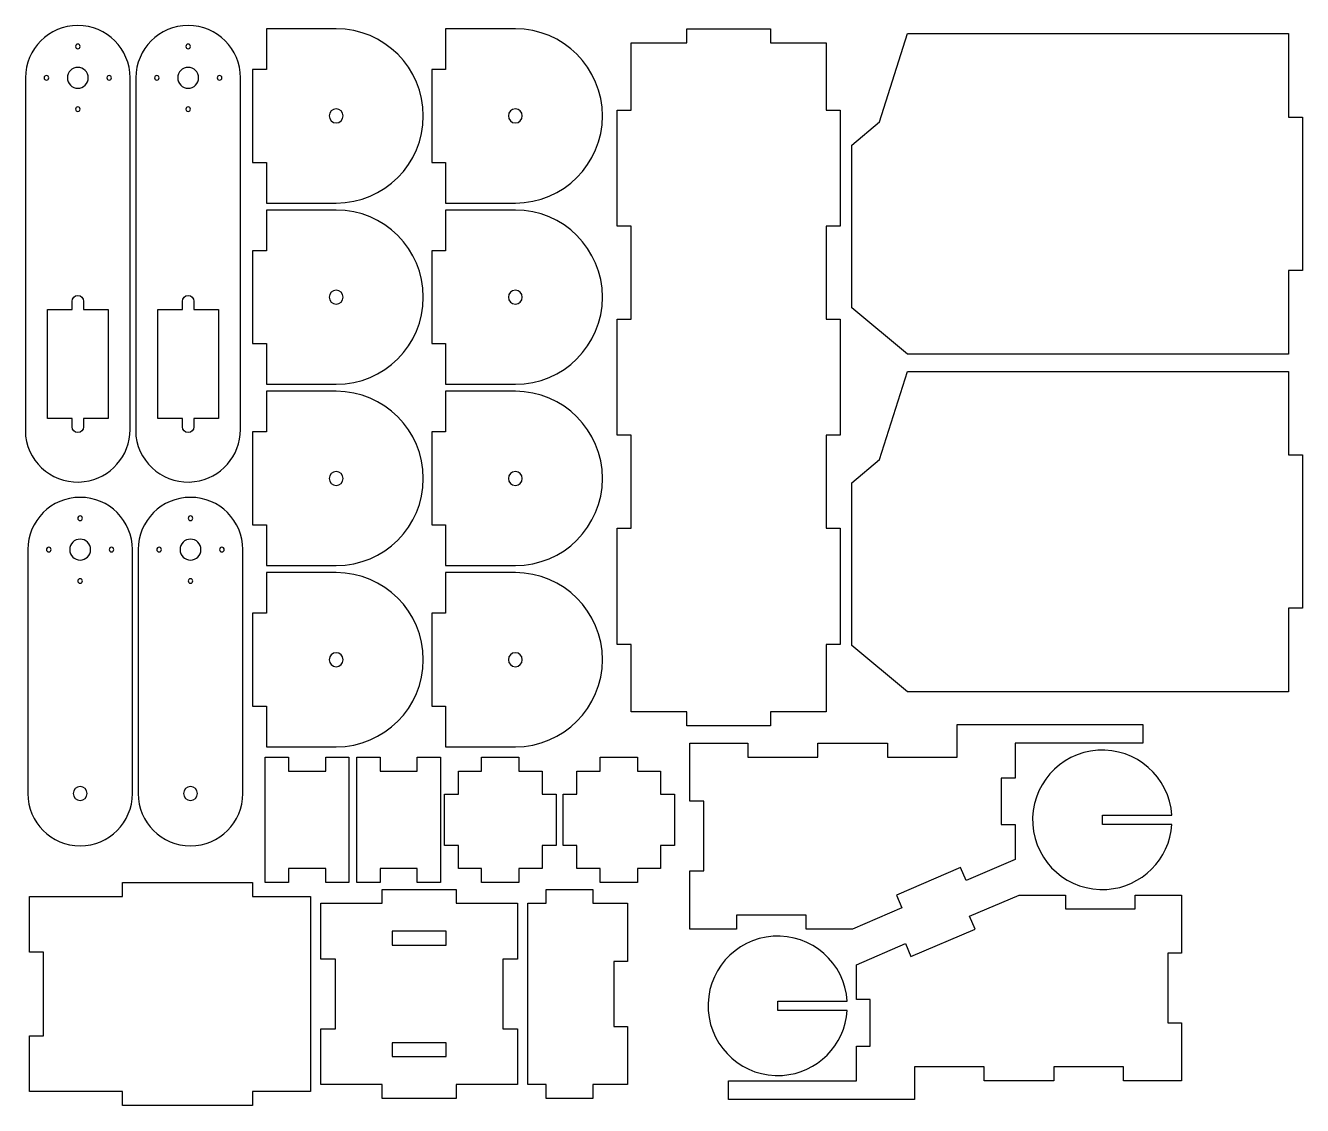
# Model space of a CAD drawing. Header units: inches. Extents: x 4 to 421, y -395 to -3.
# Drawn here: x 146 to 420.8, y -394.7 to -162.3 of the extents above; entities that cross this region are included whole.
import ezdxf

# ---------------------------------------------------------------- set-up
doc = ezdxf.new("R2010")
doc.units = ezdxf.units.IN
doc.header["$MEASUREMENT"] = 0
doc.layers.add('Layer 1', color=7, linetype='Continuous')

# ---------------------------------------------------------------- blocks, each defined once
blk = doc.blocks.new('block 59')
at = {"layer": 'Layer 1', "color": 7, "lineweight": 25, "true_color": 0xffffff}
blk.add_open_spline([(163.53, -173.54), (163.53, -173.26), (163.75, -173.04), (164.03, -173.04), (164.31, -173.04), (164.53, -173.26), (164.53, -173.54), (164.53, -173.81), (164.31, -174.04), (164.03, -174.04), (163.75, -174.04), (163.53, -173.81), (163.53, -173.54), (163.53, -173.54), (163.53, -173.54), (163.53, -173.54)], degree=3, knots=[0, 0, 0, 0, 1, 1, 1, 2, 2, 2, 3, 3, 3, 4, 4, 4, 5, 5, 5, 5], dxfattribs=at)
blk = doc.blocks.new('block 60')
at = {"layer": 'Layer 1', "color": 7, "lineweight": 25, "true_color": 0xffffff}
blk.add_open_spline([(156.78, -166.79), (156.78, -166.51), (157, -166.29), (157.28, -166.29), (157.56, -166.29), (157.78, -166.51), (157.78, -166.79), (157.78, -167.06), (157.56, -167.29), (157.28, -167.29), (157, -167.29), (156.78, -167.06), (156.78, -166.79), (156.78, -166.79), (156.78, -166.79), (156.78, -166.79)], degree=3, knots=[0, 0, 0, 0, 1, 1, 1, 2, 2, 2, 3, 3, 3, 4, 4, 4, 5, 5, 5, 5], dxfattribs=at)
blk = doc.blocks.new('block 61')
at = {"layer": 'Layer 1', "color": 7, "lineweight": 25, "true_color": 0xffffff}
blk.add_open_spline([(156.78, -180.29), (156.78, -180.01), (157, -179.79), (157.28, -179.79), (157.56, -179.79), (157.78, -180.01), (157.78, -180.29), (157.78, -180.56), (157.56, -180.79), (157.28, -180.79), (157, -180.79), (156.78, -180.56), (156.78, -180.29), (156.78, -180.29), (156.78, -180.29), (156.78, -180.29)], degree=3, knots=[0, 0, 0, 0, 1, 1, 1, 2, 2, 2, 3, 3, 3, 4, 4, 4, 5, 5, 5, 5], dxfattribs=at)
blk = doc.blocks.new('block 62')
at = {"layer": 'Layer 1', "color": 7, "lineweight": 25, "true_color": 0xffffff}
blk.add_open_spline([(150.03, -173.54), (150.03, -173.26), (150.25, -173.04), (150.53, -173.04), (150.81, -173.04), (151.03, -173.26), (151.03, -173.54), (151.03, -173.81), (150.81, -174.04), (150.53, -174.04), (150.25, -174.04), (150.03, -173.81), (150.03, -173.54), (150.03, -173.54), (150.03, -173.54), (150.03, -173.54)], degree=3, knots=[0, 0, 0, 0, 1, 1, 1, 2, 2, 2, 3, 3, 3, 4, 4, 4, 5, 5, 5, 5], dxfattribs=at)
blk = doc.blocks.new('block 63')
at = {"layer": 'Layer 1', "color": 7, "lineweight": 25, "true_color": 0xffffff}
blk.add_open_spline([(168.53, -173.54), (168.53, -173.54), (168.53, -249.24), (168.53, -249.24), (168.53, -254.93), (164.3, -259.74), (158.65, -260.45), (152.46, -261.23), (146.81, -256.85), (146.03, -250.66), (146.03, -250.66), (146.03, -173.54), (146.03, -173.54), (146.03, -167.32), (151.07, -162.29), (157.28, -162.29), (163.49, -162.29), (168.53, -167.32), (168.53, -173.54)], degree=3, knots=[0, 0, 0, 0, 1, 1, 1, 2, 2, 2, 3, 3, 3, 4, 4, 4, 5, 5, 5, 6, 6, 6, 6], dxfattribs=at)
blk = doc.blocks.new('block 64')
at = {"layer": 'Layer 1', "color": 7, "lineweight": 25, "true_color": 0xffffff}
blk.add_open_spline([(155.03, -173.54), (155.03, -172.29), (156.04, -171.29), (157.28, -171.29), (158.52, -171.29), (159.53, -172.29), (159.53, -173.54), (159.53, -174.78), (158.52, -175.79), (157.28, -175.79), (156.04, -175.79), (155.03, -174.78), (155.03, -173.54), (155.03, -173.54), (155.03, -173.54), (155.03, -173.54)], degree=3, knots=[0, 0, 0, 0, 1, 1, 1, 2, 2, 2, 3, 3, 3, 4, 4, 4, 5, 5, 5, 5], dxfattribs=at)
blk = doc.blocks.new('block 65')
at = {"layer": 'Layer 1', "color": 7, "lineweight": 25, "true_color": 0xffffff}
blk.add_open_spline([(156.03, -248.64), (156.03, -249.33), (156.59, -249.89), (157.28, -249.89), (157.97, -249.89), (158.53, -249.33), (158.53, -248.64), (158.53, -248.64), (158.53, -246.89), (158.53, -246.89), (158.53, -246.89), (163.78, -246.89), (163.78, -246.89), (163.78, -246.89), (163.78, -223.39), (163.78, -223.39), (163.78, -223.39), (158.53, -223.39), (158.53, -223.39), (158.53, -223.39), (158.53, -221.64), (158.53, -221.64), (158.53, -220.95), (157.97, -220.39), (157.28, -220.39), (156.59, -220.39), (156.03, -220.95), (156.03, -221.64), (156.03, -221.64), (156.03, -223.39), (156.03, -223.39), (156.03, -223.39), (150.78, -223.39), (150.78, -223.39), (150.78, -223.39), (150.78, -246.89), (150.78, -246.89), (150.78, -246.89), (156.03, -246.89), (156.03, -246.89), (156.03, -246.89), (156.03, -248.64), (156.03, -248.64)], degree=3, knots=[0, 0, 0, 0, 1, 1, 1, 2, 2, 2, 3, 3, 3, 4, 4, 4, 5, 5, 5, 6, 6, 6, 7, 7, 7, 8, 8, 8, 9, 9, 9, 10, 10, 10, 11, 11, 11, 12, 12, 12, 13, 13, 13, 14, 14, 14, 14], dxfattribs=at)
blk = doc.blocks.new('block 58')
at = {"layer": 'Layer 1'}
for name in ['block 63', 'block 60', 'block 62', 'block 64', 'block 59', 'block 61', 'block 65']:
    blk.add_blockref(name, (0, 0), dxfattribs=at)
blk = doc.blocks.new('block 67')
at = {"layer": 'Layer 1', "color": 7, "lineweight": 25, "true_color": 0xffffff}
blk.add_open_spline([(187.28, -173.54), (187.28, -173.26), (187.51, -173.04), (187.78, -173.04), (188.06, -173.04), (188.28, -173.26), (188.28, -173.54), (188.28, -173.81), (188.06, -174.04), (187.78, -174.04), (187.51, -174.04), (187.28, -173.81), (187.28, -173.54), (187.28, -173.54), (187.28, -173.54), (187.28, -173.54)], degree=3, knots=[0, 0, 0, 0, 1, 1, 1, 2, 2, 2, 3, 3, 3, 4, 4, 4, 5, 5, 5, 5], dxfattribs=at)
blk = doc.blocks.new('block 68')
at = {"layer": 'Layer 1', "color": 7, "lineweight": 25, "true_color": 0xffffff}
blk.add_open_spline([(180.53, -166.79), (180.53, -166.51), (180.76, -166.29), (181.03, -166.29), (181.31, -166.29), (181.53, -166.51), (181.53, -166.79), (181.53, -167.06), (181.31, -167.29), (181.03, -167.29), (180.76, -167.29), (180.53, -167.06), (180.53, -166.79), (180.53, -166.79), (180.53, -166.79), (180.53, -166.79)], degree=3, knots=[0, 0, 0, 0, 1, 1, 1, 2, 2, 2, 3, 3, 3, 4, 4, 4, 5, 5, 5, 5], dxfattribs=at)
blk = doc.blocks.new('block 69')
at = {"layer": 'Layer 1', "color": 7, "lineweight": 25, "true_color": 0xffffff}
blk.add_open_spline([(180.53, -180.29), (180.53, -180.01), (180.76, -179.79), (181.03, -179.79), (181.31, -179.79), (181.53, -180.01), (181.53, -180.29), (181.53, -180.56), (181.31, -180.79), (181.03, -180.79), (180.76, -180.79), (180.53, -180.56), (180.53, -180.29), (180.53, -180.29), (180.53, -180.29), (180.53, -180.29)], degree=3, knots=[0, 0, 0, 0, 1, 1, 1, 2, 2, 2, 3, 3, 3, 4, 4, 4, 5, 5, 5, 5], dxfattribs=at)
blk = doc.blocks.new('block 70')
at = {"layer": 'Layer 1', "color": 7, "lineweight": 25, "true_color": 0xffffff}
blk.add_open_spline([(173.78, -173.54), (173.78, -173.26), (174.01, -173.04), (174.28, -173.04), (174.56, -173.04), (174.78, -173.26), (174.78, -173.54), (174.78, -173.81), (174.56, -174.04), (174.28, -174.04), (174.01, -174.04), (173.78, -173.81), (173.78, -173.54), (173.78, -173.54), (173.78, -173.54), (173.78, -173.54)], degree=3, knots=[0, 0, 0, 0, 1, 1, 1, 2, 2, 2, 3, 3, 3, 4, 4, 4, 5, 5, 5, 5], dxfattribs=at)
blk = doc.blocks.new('block 71')
at = {"layer": 'Layer 1', "color": 7, "lineweight": 25, "true_color": 0xffffff}
blk.add_open_spline([(192.28, -173.54), (192.28, -173.54), (192.28, -249.24), (192.28, -249.24), (192.28, -254.93), (188.05, -259.74), (182.41, -260.45), (176.22, -261.23), (170.57, -256.85), (169.78, -250.66), (169.78, -250.66), (169.78, -173.54), (169.78, -173.54), (169.78, -167.32), (174.82, -162.29), (181.03, -162.29), (187.25, -162.29), (192.28, -167.32), (192.28, -173.54)], degree=3, knots=[0, 0, 0, 0, 1, 1, 1, 2, 2, 2, 3, 3, 3, 4, 4, 4, 5, 5, 5, 6, 6, 6, 6], dxfattribs=at)
blk = doc.blocks.new('block 72')
at = {"layer": 'Layer 1', "color": 7, "lineweight": 25, "true_color": 0xffffff}
blk.add_open_spline([(178.78, -173.54), (178.78, -172.29), (179.79, -171.29), (181.03, -171.29), (182.28, -171.29), (183.28, -172.29), (183.28, -173.54), (183.28, -174.78), (182.28, -175.79), (181.03, -175.79), (179.79, -175.79), (178.78, -174.78), (178.78, -173.54), (178.78, -173.54), (178.78, -173.54), (178.78, -173.54)], degree=3, knots=[0, 0, 0, 0, 1, 1, 1, 2, 2, 2, 3, 3, 3, 4, 4, 4, 5, 5, 5, 5], dxfattribs=at)
blk = doc.blocks.new('block 73')
at = {"layer": 'Layer 1', "color": 7, "lineweight": 25, "true_color": 0xffffff}
blk.add_open_spline([(179.78, -248.64), (179.78, -249.33), (180.34, -249.89), (181.03, -249.89), (181.72, -249.89), (182.28, -249.33), (182.28, -248.64), (182.28, -248.64), (182.28, -246.89), (182.28, -246.89), (182.28, -246.89), (187.53, -246.89), (187.53, -246.89), (187.53, -246.89), (187.53, -223.39), (187.53, -223.39), (187.53, -223.39), (182.28, -223.39), (182.28, -223.39), (182.28, -223.39), (182.28, -221.64), (182.28, -221.64), (182.28, -220.95), (181.72, -220.39), (181.03, -220.39), (180.34, -220.39), (179.78, -220.95), (179.78, -221.64), (179.78, -221.64), (179.78, -223.39), (179.78, -223.39), (179.78, -223.39), (174.53, -223.39), (174.53, -223.39), (174.53, -223.39), (174.53, -246.89), (174.53, -246.89), (174.53, -246.89), (179.78, -246.89), (179.78, -246.89), (179.78, -246.89), (179.78, -248.64), (179.78, -248.64)], degree=3, knots=[0, 0, 0, 0, 1, 1, 1, 2, 2, 2, 3, 3, 3, 4, 4, 4, 5, 5, 5, 6, 6, 6, 7, 7, 7, 8, 8, 8, 9, 9, 9, 10, 10, 10, 11, 11, 11, 12, 12, 12, 13, 13, 13, 14, 14, 14, 14], dxfattribs=at)
blk = doc.blocks.new('block 66')
at = {"layer": 'Layer 1'}
for name in ['block 71', 'block 68', 'block 70', 'block 72', 'block 67', 'block 69', 'block 73']:
    blk.add_blockref(name, (0, 0), dxfattribs=at)
blk = doc.blocks.new('block 123')
at = {"layer": 'Layer 1', "color": 7, "lineweight": 25, "true_color": 0xffffff}
blk.add_open_spline([(157.28, -268.33), (157.28, -268.05), (157.5, -267.83), (157.78, -267.83), (158.06, -267.83), (158.28, -268.05), (158.28, -268.33), (158.28, -268.6), (158.06, -268.83), (157.78, -268.83), (157.5, -268.83), (157.28, -268.6), (157.28, -268.33), (157.28, -268.33), (157.28, -268.33), (157.28, -268.33)], degree=3, knots=[0, 0, 0, 0, 1, 1, 1, 2, 2, 2, 3, 3, 3, 4, 4, 4, 5, 5, 5, 5], dxfattribs=at)
blk = doc.blocks.new('block 124')
at = {"layer": 'Layer 1', "color": 7, "lineweight": 25, "true_color": 0xffffff}
blk.add_open_spline([(164.03, -275.08), (164.03, -274.8), (164.25, -274.58), (164.53, -274.58), (164.81, -274.58), (165.03, -274.8), (165.03, -275.08), (165.03, -275.35), (164.81, -275.58), (164.53, -275.58), (164.25, -275.58), (164.03, -275.35), (164.03, -275.08), (164.03, -275.08), (164.03, -275.08), (164.03, -275.08)], degree=3, knots=[0, 0, 0, 0, 1, 1, 1, 2, 2, 2, 3, 3, 3, 4, 4, 4, 5, 5, 5, 5], dxfattribs=at)
blk = doc.blocks.new('block 125')
at = {"layer": 'Layer 1', "color": 7, "lineweight": 25, "true_color": 0xffffff}
blk.add_open_spline([(157.28, -281.83), (157.28, -281.55), (157.5, -281.33), (157.78, -281.33), (158.06, -281.33), (158.28, -281.55), (158.28, -281.83), (158.28, -282.1), (158.06, -282.33), (157.78, -282.33), (157.5, -282.33), (157.28, -282.1), (157.28, -281.83), (157.28, -281.83), (157.28, -281.83), (157.28, -281.83)], degree=3, knots=[0, 0, 0, 0, 1, 1, 1, 2, 2, 2, 3, 3, 3, 4, 4, 4, 5, 5, 5, 5], dxfattribs=at)
blk = doc.blocks.new('block 126')
at = {"layer": 'Layer 1', "color": 7, "lineweight": 25, "true_color": 0xffffff}
blk.add_open_spline([(150.53, -275.08), (150.53, -274.8), (150.75, -274.58), (151.03, -274.58), (151.31, -274.58), (151.53, -274.8), (151.53, -275.08), (151.53, -275.35), (151.31, -275.58), (151.03, -275.58), (150.75, -275.58), (150.53, -275.35), (150.53, -275.08), (150.53, -275.08), (150.53, -275.08), (150.53, -275.08)], degree=3, knots=[0, 0, 0, 0, 1, 1, 1, 2, 2, 2, 3, 3, 3, 4, 4, 4, 5, 5, 5, 5], dxfattribs=at)
blk = doc.blocks.new('block 127')
at = {"layer": 'Layer 1', "color": 7, "lineweight": 25, "true_color": 0xffffff}
blk.add_open_spline([(155.53, -275.08), (155.53, -273.83), (156.54, -272.83), (157.78, -272.83), (159.02, -272.83), (160.03, -273.83), (160.03, -275.08), (160.03, -276.32), (159.02, -277.33), (157.78, -277.33), (156.54, -277.33), (155.53, -276.32), (155.53, -275.08), (155.53, -275.08), (155.53, -275.08), (155.53, -275.08)], degree=3, knots=[0, 0, 0, 0, 1, 1, 1, 2, 2, 2, 3, 3, 3, 4, 4, 4, 5, 5, 5, 5], dxfattribs=at)
blk = doc.blocks.new('block 128')
at = {"layer": 'Layer 1', "color": 7, "lineweight": 25, "true_color": 0xffffff}
blk.add_open_spline([(156.28, -327.58), (156.28, -326.75), (156.95, -326.08), (157.78, -326.08), (158.61, -326.08), (159.28, -326.75), (159.28, -327.58), (159.28, -328.41), (158.61, -329.08), (157.78, -329.08), (156.95, -329.08), (156.28, -328.41), (156.28, -327.58), (156.28, -327.58), (156.28, -327.58), (156.28, -327.58)], degree=3, knots=[0, 0, 0, 0, 1, 1, 1, 2, 2, 2, 3, 3, 3, 4, 4, 4, 5, 5, 5, 5], dxfattribs=at)
blk = doc.blocks.new('block 129')
at = {"layer": 'Layer 1', "color": 7, "lineweight": 25, "true_color": 0xffffff}
blk.add_open_spline([(169.03, -275.08), (169.03, -275.08), (169.03, -327.58), (169.03, -327.58), (169.03, -333.79), (163.99, -338.83), (157.78, -338.83), (151.57, -338.83), (146.53, -333.79), (146.53, -327.58), (146.53, -327.58), (146.53, -275.08), (146.53, -275.08), (146.53, -268.86), (151.57, -263.83), (157.78, -263.83), (163.99, -263.83), (169.03, -268.86), (169.03, -275.08)], degree=3, knots=[0, 0, 0, 0, 1, 1, 1, 2, 2, 2, 3, 3, 3, 4, 4, 4, 5, 5, 5, 6, 6, 6, 6], dxfattribs=at)
blk = doc.blocks.new('block 122')
at = {"layer": 'Layer 1'}
for name in ['block 129', 'block 123', 'block 126', 'block 127', 'block 124', 'block 125', 'block 128']:
    blk.add_blockref(name, (0, 0), dxfattribs=at)
blk = doc.blocks.new('block 131')
at = {"layer": 'Layer 1', "color": 7, "lineweight": 25, "true_color": 0xffffff}
blk.add_open_spline([(181.03, -268.33), (181.03, -268.05), (181.26, -267.83), (181.53, -267.83), (181.81, -267.83), (182.03, -268.05), (182.03, -268.33), (182.03, -268.6), (181.81, -268.83), (181.53, -268.83), (181.26, -268.83), (181.03, -268.6), (181.03, -268.33), (181.03, -268.33), (181.03, -268.33), (181.03, -268.33)], degree=3, knots=[0, 0, 0, 0, 1, 1, 1, 2, 2, 2, 3, 3, 3, 4, 4, 4, 5, 5, 5, 5], dxfattribs=at)
blk = doc.blocks.new('block 132')
at = {"layer": 'Layer 1', "color": 7, "lineweight": 25, "true_color": 0xffffff}
blk.add_open_spline([(187.78, -275.08), (187.78, -274.8), (188.01, -274.58), (188.28, -274.58), (188.56, -274.58), (188.78, -274.8), (188.78, -275.08), (188.78, -275.35), (188.56, -275.58), (188.28, -275.58), (188.01, -275.58), (187.78, -275.35), (187.78, -275.08), (187.78, -275.08), (187.78, -275.08), (187.78, -275.08)], degree=3, knots=[0, 0, 0, 0, 1, 1, 1, 2, 2, 2, 3, 3, 3, 4, 4, 4, 5, 5, 5, 5], dxfattribs=at)
blk = doc.blocks.new('block 133')
at = {"layer": 'Layer 1', "color": 7, "lineweight": 25, "true_color": 0xffffff}
blk.add_open_spline([(181.03, -281.83), (181.03, -281.55), (181.26, -281.33), (181.53, -281.33), (181.81, -281.33), (182.03, -281.55), (182.03, -281.83), (182.03, -282.1), (181.81, -282.33), (181.53, -282.33), (181.26, -282.33), (181.03, -282.1), (181.03, -281.83), (181.03, -281.83), (181.03, -281.83), (181.03, -281.83)], degree=3, knots=[0, 0, 0, 0, 1, 1, 1, 2, 2, 2, 3, 3, 3, 4, 4, 4, 5, 5, 5, 5], dxfattribs=at)
blk = doc.blocks.new('block 134')
at = {"layer": 'Layer 1', "color": 7, "lineweight": 25, "true_color": 0xffffff}
blk.add_open_spline([(174.28, -275.08), (174.28, -274.8), (174.51, -274.58), (174.78, -274.58), (175.06, -274.58), (175.28, -274.8), (175.28, -275.08), (175.28, -275.35), (175.06, -275.58), (174.78, -275.58), (174.51, -275.58), (174.28, -275.35), (174.28, -275.08), (174.28, -275.08), (174.28, -275.08), (174.28, -275.08)], degree=3, knots=[0, 0, 0, 0, 1, 1, 1, 2, 2, 2, 3, 3, 3, 4, 4, 4, 5, 5, 5, 5], dxfattribs=at)
blk = doc.blocks.new('block 135')
at = {"layer": 'Layer 1', "color": 7, "lineweight": 25, "true_color": 0xffffff}
blk.add_open_spline([(179.28, -275.08), (179.28, -273.83), (180.29, -272.83), (181.53, -272.83), (182.78, -272.83), (183.78, -273.83), (183.78, -275.08), (183.78, -276.32), (182.78, -277.33), (181.53, -277.33), (180.29, -277.33), (179.28, -276.32), (179.28, -275.08), (179.28, -275.08), (179.28, -275.08), (179.28, -275.08)], degree=3, knots=[0, 0, 0, 0, 1, 1, 1, 2, 2, 2, 3, 3, 3, 4, 4, 4, 5, 5, 5, 5], dxfattribs=at)
blk = doc.blocks.new('block 136')
at = {"layer": 'Layer 1', "color": 7, "lineweight": 25, "true_color": 0xffffff}
blk.add_open_spline([(180.03, -327.58), (180.03, -326.75), (180.71, -326.08), (181.53, -326.08), (182.36, -326.08), (183.03, -326.75), (183.03, -327.58), (183.03, -328.41), (182.36, -329.08), (181.53, -329.08), (180.71, -329.08), (180.03, -328.41), (180.03, -327.58), (180.03, -327.58), (180.03, -327.58), (180.03, -327.58)], degree=3, knots=[0, 0, 0, 0, 1, 1, 1, 2, 2, 2, 3, 3, 3, 4, 4, 4, 5, 5, 5, 5], dxfattribs=at)
blk = doc.blocks.new('block 137')
at = {"layer": 'Layer 1', "color": 7, "lineweight": 25, "true_color": 0xffffff}
blk.add_open_spline([(192.78, -275.08), (192.78, -275.08), (192.78, -327.58), (192.78, -327.58), (192.78, -333.79), (187.75, -338.83), (181.53, -338.83), (175.32, -338.83), (170.28, -333.79), (170.28, -327.58), (170.28, -327.58), (170.28, -275.08), (170.28, -275.08), (170.28, -268.86), (175.32, -263.83), (181.53, -263.83), (187.75, -263.83), (192.78, -268.86), (192.78, -275.08)], degree=3, knots=[0, 0, 0, 0, 1, 1, 1, 2, 2, 2, 3, 3, 3, 4, 4, 4, 5, 5, 5, 6, 6, 6, 6], dxfattribs=at)
blk = doc.blocks.new('block 130')
at = {"layer": 'Layer 1'}
for name in ['block 137', 'block 131', 'block 134', 'block 135', 'block 132', 'block 133', 'block 136']:
    blk.add_blockref(name, (0, 0), dxfattribs=at)
blk = doc.blocks.new('block 143')
at = {"layer": 'Layer 1', "color": 7, "lineweight": 25, "true_color": 0xffffff}
blk.add_lwpolyline([(166.89, -346.7), (194.89, -346.7), (194.89, -349.7), (207.39, -349.7), (207.39, -391.7), (194.89, -391.7), (194.89, -394.7), (166.89, -394.7), (166.89, -391.7), (146.89, -391.7), (146.89, -379.7), (149.89, -379.7), (149.89, -361.7), (146.89, -361.7), (146.89, -349.7), (166.89, -349.7), (166.89, -346.7)], dxfattribs=at)
blk = doc.blocks.new('block 149')
at = {"layer": 'Layer 1', "color": 7, "lineweight": 25, "true_color": 0xffffff}
blk.add_open_spline([(251.44, -180.24), (252.26, -180.24), (252.94, -180.91), (252.94, -181.74), (252.94, -182.57), (252.26, -183.24), (251.44, -183.24), (250.61, -183.24), (249.94, -182.57), (249.94, -181.74), (249.94, -180.91), (250.61, -180.24), (251.44, -180.24), (251.44, -180.24), (251.44, -180.24), (251.44, -180.24)], degree=3, knots=[0, 0, 0, 0, 1, 1, 1, 2, 2, 2, 3, 3, 3, 4, 4, 4, 5, 5, 5, 5], dxfattribs=at)
blk = doc.blocks.new('block 150')
at = {"layer": 'Layer 1', "color": 7, "lineweight": 25, "true_color": 0xffffff}
blk.add_open_spline([(236.44, -191.74), (236.44, -191.74), (233.44, -191.74), (233.44, -191.74), (233.44, -191.74), (233.44, -171.74), (233.44, -171.74), (233.44, -171.74), (236.44, -171.74), (236.44, -171.74), (236.44, -171.74), (236.44, -162.99), (236.44, -162.99), (236.44, -162.99), (251.44, -162.99), (251.44, -162.99), (261.79, -162.99), (270.19, -171.39), (270.19, -181.74), (270.19, -192.1), (261.79, -200.49), (251.44, -200.49), (251.44, -200.49), (236.44, -200.49), (236.44, -200.49), (236.44, -200.49), (236.44, -191.74), (236.44, -191.74)], degree=3, knots=[0, 0, 0, 0, 1, 1, 1, 2, 2, 2, 3, 3, 3, 4, 4, 4, 5, 5, 5, 6, 6, 6, 7, 7, 7, 8, 8, 8, 9, 9, 9, 9], dxfattribs=at)
blk = doc.blocks.new('block 148')
at = {"layer": 'Layer 1'}
for name in ['block 150', 'block 149']:
    blk.add_blockref(name, (0, 0), dxfattribs=at)
blk = doc.blocks.new('block 152')
at = {"layer": 'Layer 1', "color": 7, "lineweight": 25, "true_color": 0xffffff}
blk.add_open_spline([(251.44, -219.25), (252.26, -219.25), (252.94, -219.92), (252.94, -220.75), (252.94, -221.58), (252.26, -222.25), (251.44, -222.25), (250.61, -222.25), (249.94, -221.58), (249.94, -220.75), (249.94, -219.92), (250.61, -219.25), (251.44, -219.25), (251.44, -219.25), (251.44, -219.25), (251.44, -219.25)], degree=3, knots=[0, 0, 0, 0, 1, 1, 1, 2, 2, 2, 3, 3, 3, 4, 4, 4, 5, 5, 5, 5], dxfattribs=at)
blk = doc.blocks.new('block 153')
at = {"layer": 'Layer 1', "color": 7, "lineweight": 25, "true_color": 0xffffff}
blk.add_open_spline([(236.44, -230.75), (236.44, -230.75), (233.44, -230.75), (233.44, -230.75), (233.44, -230.75), (233.44, -210.75), (233.44, -210.75), (233.44, -210.75), (236.44, -210.75), (236.44, -210.75), (236.44, -210.75), (236.44, -202), (236.44, -202), (236.44, -202), (251.44, -202), (251.44, -202), (261.79, -202), (270.19, -210.4), (270.19, -220.75), (270.19, -231.11), (261.79, -239.5), (251.44, -239.5), (251.44, -239.5), (236.44, -239.5), (236.44, -239.5), (236.44, -239.5), (236.44, -230.75), (236.44, -230.75)], degree=3, knots=[0, 0, 0, 0, 1, 1, 1, 2, 2, 2, 3, 3, 3, 4, 4, 4, 5, 5, 5, 6, 6, 6, 7, 7, 7, 8, 8, 8, 9, 9, 9, 9], dxfattribs=at)
blk = doc.blocks.new('block 151')
at = {"layer": 'Layer 1'}
for name in ['block 153', 'block 152']:
    blk.add_blockref(name, (0, 0), dxfattribs=at)
blk = doc.blocks.new('block 155')
at = {"layer": 'Layer 1', "color": 7, "lineweight": 25, "true_color": 0xffffff}
blk.add_open_spline([(251.44, -258.26), (252.26, -258.26), (252.94, -258.93), (252.94, -259.76), (252.94, -260.59), (252.26, -261.26), (251.44, -261.26), (250.61, -261.26), (249.94, -260.59), (249.94, -259.76), (249.94, -258.93), (250.61, -258.26), (251.44, -258.26), (251.44, -258.26), (251.44, -258.26), (251.44, -258.26)], degree=3, knots=[0, 0, 0, 0, 1, 1, 1, 2, 2, 2, 3, 3, 3, 4, 4, 4, 5, 5, 5, 5], dxfattribs=at)
blk = doc.blocks.new('block 156')
at = {"layer": 'Layer 1', "color": 7, "lineweight": 25, "true_color": 0xffffff}
blk.add_open_spline([(236.44, -269.76), (236.44, -269.76), (233.44, -269.76), (233.44, -269.76), (233.44, -269.76), (233.44, -249.76), (233.44, -249.76), (233.44, -249.76), (236.44, -249.76), (236.44, -249.76), (236.44, -249.76), (236.44, -241.01), (236.44, -241.01), (236.44, -241.01), (251.44, -241.01), (251.44, -241.01), (261.79, -241.01), (270.19, -249.41), (270.19, -259.76), (270.19, -270.12), (261.79, -278.51), (251.44, -278.51), (251.44, -278.51), (236.44, -278.51), (236.44, -278.51), (236.44, -278.51), (236.44, -269.76), (236.44, -269.76)], degree=3, knots=[0, 0, 0, 0, 1, 1, 1, 2, 2, 2, 3, 3, 3, 4, 4, 4, 5, 5, 5, 6, 6, 6, 7, 7, 7, 8, 8, 8, 9, 9, 9, 9], dxfattribs=at)
blk = doc.blocks.new('block 154')
at = {"layer": 'Layer 1'}
for name in ['block 156', 'block 155']:
    blk.add_blockref(name, (0, 0), dxfattribs=at)
blk = doc.blocks.new('block 158')
at = {"layer": 'Layer 1', "color": 7, "lineweight": 25, "true_color": 0xffffff}
blk.add_open_spline([(251.44, -297.27), (252.26, -297.27), (252.94, -297.94), (252.94, -298.77), (252.94, -299.6), (252.26, -300.27), (251.44, -300.27), (250.61, -300.27), (249.94, -299.6), (249.94, -298.77), (249.94, -297.94), (250.61, -297.27), (251.44, -297.27), (251.44, -297.27), (251.44, -297.27), (251.44, -297.27)], degree=3, knots=[0, 0, 0, 0, 1, 1, 1, 2, 2, 2, 3, 3, 3, 4, 4, 4, 5, 5, 5, 5], dxfattribs=at)
blk = doc.blocks.new('block 159')
at = {"layer": 'Layer 1', "color": 7, "lineweight": 25, "true_color": 0xffffff}
blk.add_open_spline([(236.44, -308.77), (236.44, -308.77), (233.44, -308.77), (233.44, -308.77), (233.44, -308.77), (233.44, -288.77), (233.44, -288.77), (233.44, -288.77), (236.44, -288.77), (236.44, -288.77), (236.44, -288.77), (236.44, -280.02), (236.44, -280.02), (236.44, -280.02), (251.44, -280.02), (251.44, -280.02), (261.79, -280.02), (270.19, -288.42), (270.19, -298.77), (270.19, -309.13), (261.79, -317.52), (251.44, -317.52), (251.44, -317.52), (236.44, -317.52), (236.44, -317.52), (236.44, -317.52), (236.44, -308.77), (236.44, -308.77)], degree=3, knots=[0, 0, 0, 0, 1, 1, 1, 2, 2, 2, 3, 3, 3, 4, 4, 4, 5, 5, 5, 6, 6, 6, 7, 7, 7, 8, 8, 8, 9, 9, 9, 9], dxfattribs=at)
blk = doc.blocks.new('block 157')
at = {"layer": 'Layer 1'}
for name in ['block 159', 'block 158']:
    blk.add_blockref(name, (0, 0), dxfattribs=at)
blk = doc.blocks.new('block 161')
at = {"layer": 'Layer 1', "color": 7, "lineweight": 25, "true_color": 0xffffff}
blk.add_open_spline([(212.87, -180.24), (213.69, -180.24), (214.37, -180.91), (214.37, -181.74), (214.37, -182.57), (213.69, -183.24), (212.87, -183.24), (212.04, -183.24), (211.37, -182.57), (211.37, -181.74), (211.37, -180.91), (212.04, -180.24), (212.87, -180.24), (212.87, -180.24), (212.87, -180.24), (212.87, -180.24)], degree=3, knots=[0, 0, 0, 0, 1, 1, 1, 2, 2, 2, 3, 3, 3, 4, 4, 4, 5, 5, 5, 5], dxfattribs=at)
blk = doc.blocks.new('block 162')
at = {"layer": 'Layer 1', "color": 7, "lineweight": 25, "true_color": 0xffffff}
blk.add_open_spline([(197.87, -191.74), (197.87, -191.74), (194.87, -191.74), (194.87, -191.74), (194.87, -191.74), (194.87, -171.74), (194.87, -171.74), (194.87, -171.74), (197.87, -171.74), (197.87, -171.74), (197.87, -171.74), (197.87, -162.99), (197.87, -162.99), (197.87, -162.99), (212.87, -162.99), (212.87, -162.99), (223.22, -162.99), (231.62, -171.39), (231.62, -181.74), (231.62, -192.1), (223.22, -200.49), (212.87, -200.49), (212.87, -200.49), (197.87, -200.49), (197.87, -200.49), (197.87, -200.49), (197.87, -191.74), (197.87, -191.74)], degree=3, knots=[0, 0, 0, 0, 1, 1, 1, 2, 2, 2, 3, 3, 3, 4, 4, 4, 5, 5, 5, 6, 6, 6, 7, 7, 7, 8, 8, 8, 9, 9, 9, 9], dxfattribs=at)
blk = doc.blocks.new('block 160')
at = {"layer": 'Layer 1'}
for name in ['block 162', 'block 161']:
    blk.add_blockref(name, (0, 0), dxfattribs=at)
blk = doc.blocks.new('block 164')
at = {"layer": 'Layer 1', "color": 7, "lineweight": 25, "true_color": 0xffffff}
blk.add_open_spline([(212.87, -219.25), (213.69, -219.25), (214.37, -219.92), (214.37, -220.75), (214.37, -221.58), (213.69, -222.25), (212.87, -222.25), (212.04, -222.25), (211.37, -221.58), (211.37, -220.75), (211.37, -219.92), (212.04, -219.25), (212.87, -219.25), (212.87, -219.25), (212.87, -219.25), (212.87, -219.25)], degree=3, knots=[0, 0, 0, 0, 1, 1, 1, 2, 2, 2, 3, 3, 3, 4, 4, 4, 5, 5, 5, 5], dxfattribs=at)
blk = doc.blocks.new('block 165')
at = {"layer": 'Layer 1', "color": 7, "lineweight": 25, "true_color": 0xffffff}
blk.add_open_spline([(197.87, -230.75), (197.87, -230.75), (194.87, -230.75), (194.87, -230.75), (194.87, -230.75), (194.87, -210.75), (194.87, -210.75), (194.87, -210.75), (197.87, -210.75), (197.87, -210.75), (197.87, -210.75), (197.87, -202), (197.87, -202), (197.87, -202), (212.87, -202), (212.87, -202), (223.22, -202), (231.62, -210.4), (231.62, -220.75), (231.62, -231.11), (223.22, -239.5), (212.87, -239.5), (212.87, -239.5), (197.87, -239.5), (197.87, -239.5), (197.87, -239.5), (197.87, -230.75), (197.87, -230.75)], degree=3, knots=[0, 0, 0, 0, 1, 1, 1, 2, 2, 2, 3, 3, 3, 4, 4, 4, 5, 5, 5, 6, 6, 6, 7, 7, 7, 8, 8, 8, 9, 9, 9, 9], dxfattribs=at)
blk = doc.blocks.new('block 163')
at = {"layer": 'Layer 1'}
for name in ['block 165', 'block 164']:
    blk.add_blockref(name, (0, 0), dxfattribs=at)
blk = doc.blocks.new('block 167')
at = {"layer": 'Layer 1', "color": 7, "lineweight": 25, "true_color": 0xffffff}
blk.add_open_spline([(212.87, -258.26), (213.69, -258.26), (214.37, -258.93), (214.37, -259.76), (214.37, -260.59), (213.69, -261.26), (212.87, -261.26), (212.04, -261.26), (211.37, -260.59), (211.37, -259.76), (211.37, -258.93), (212.04, -258.26), (212.87, -258.26), (212.87, -258.26), (212.87, -258.26), (212.87, -258.26)], degree=3, knots=[0, 0, 0, 0, 1, 1, 1, 2, 2, 2, 3, 3, 3, 4, 4, 4, 5, 5, 5, 5], dxfattribs=at)
blk = doc.blocks.new('block 168')
at = {"layer": 'Layer 1', "color": 7, "lineweight": 25, "true_color": 0xffffff}
blk.add_open_spline([(197.87, -269.76), (197.87, -269.76), (194.87, -269.76), (194.87, -269.76), (194.87, -269.76), (194.87, -249.76), (194.87, -249.76), (194.87, -249.76), (197.87, -249.76), (197.87, -249.76), (197.87, -249.76), (197.87, -241.01), (197.87, -241.01), (197.87, -241.01), (212.87, -241.01), (212.87, -241.01), (223.22, -241.01), (231.62, -249.41), (231.62, -259.76), (231.62, -270.12), (223.22, -278.51), (212.87, -278.51), (212.87, -278.51), (197.87, -278.51), (197.87, -278.51), (197.87, -278.51), (197.87, -269.76), (197.87, -269.76)], degree=3, knots=[0, 0, 0, 0, 1, 1, 1, 2, 2, 2, 3, 3, 3, 4, 4, 4, 5, 5, 5, 6, 6, 6, 7, 7, 7, 8, 8, 8, 9, 9, 9, 9], dxfattribs=at)
blk = doc.blocks.new('block 166')
at = {"layer": 'Layer 1'}
for name in ['block 168', 'block 167']:
    blk.add_blockref(name, (0, 0), dxfattribs=at)
blk = doc.blocks.new('block 170')
at = {"layer": 'Layer 1', "color": 7, "lineweight": 25, "true_color": 0xffffff}
blk.add_open_spline([(212.87, -297.27), (213.69, -297.27), (214.37, -297.94), (214.37, -298.77), (214.37, -299.6), (213.69, -300.27), (212.87, -300.27), (212.04, -300.27), (211.37, -299.6), (211.37, -298.77), (211.37, -297.94), (212.04, -297.27), (212.87, -297.27), (212.87, -297.27), (212.87, -297.27), (212.87, -297.27)], degree=3, knots=[0, 0, 0, 0, 1, 1, 1, 2, 2, 2, 3, 3, 3, 4, 4, 4, 5, 5, 5, 5], dxfattribs=at)
blk = doc.blocks.new('block 171')
at = {"layer": 'Layer 1', "color": 7, "lineweight": 25, "true_color": 0xffffff}
blk.add_open_spline([(197.87, -308.77), (197.87, -308.77), (194.87, -308.77), (194.87, -308.77), (194.87, -308.77), (194.87, -288.77), (194.87, -288.77), (194.87, -288.77), (197.87, -288.77), (197.87, -288.77), (197.87, -288.77), (197.87, -280.02), (197.87, -280.02), (197.87, -280.02), (212.87, -280.02), (212.87, -280.02), (223.22, -280.02), (231.62, -288.42), (231.62, -298.77), (231.62, -309.13), (223.22, -317.52), (212.87, -317.52), (212.87, -317.52), (197.87, -317.52), (197.87, -317.52), (197.87, -317.52), (197.87, -308.77), (197.87, -308.77)], degree=3, knots=[0, 0, 0, 0, 1, 1, 1, 2, 2, 2, 3, 3, 3, 4, 4, 4, 5, 5, 5, 6, 6, 6, 7, 7, 7, 8, 8, 8, 9, 9, 9, 9], dxfattribs=at)
blk = doc.blocks.new('block 169')
at = {"layer": 'Layer 1'}
for name in ['block 171', 'block 170']:
    blk.add_blockref(name, (0, 0), dxfattribs=at)
blk = doc.blocks.new('block 188')
at = {"layer": 'Layer 1', "color": 7, "lineweight": 25, "true_color": 0xffffff}
blk.add_lwpolyline([(252.19, -322.74), (257.19, -322.74), (257.19, -327.74), (260.19, -327.74), (260.19, -338.74), (257.19, -338.74), (257.19, -343.74), (252.19, -343.74), (252.19, -346.74), (244.19, -346.74), (244.19, -343.74), (239.19, -343.74), (239.19, -338.74), (236.19, -338.74), (236.19, -327.74), (239.19, -327.74), (239.19, -322.74), (244.19, -322.74), (244.19, -319.74), (252.19, -319.74), (252.19, -322.74)], dxfattribs=at)
blk = doc.blocks.new('block 189')
at = {"layer": 'Layer 1', "color": 7, "lineweight": 25, "true_color": 0xffffff}
blk.add_lwpolyline([(277.7, -322.74), (282.7, -322.74), (282.7, -327.74), (285.7, -327.74), (285.7, -338.74), (282.7, -338.74), (282.7, -343.74), (277.7, -343.74), (277.7, -346.74), (269.7, -346.74), (269.7, -343.74), (264.7, -343.74), (264.7, -338.74), (261.7, -338.74), (261.7, -327.74), (264.7, -327.74), (264.7, -322.74), (269.7, -322.74), (269.7, -319.74), (277.7, -319.74), (277.7, -322.74)], dxfattribs=at)
blk = doc.blocks.new('block 190')
at = {"layer": 'Layer 1', "color": 7, "lineweight": 25, "true_color": 0xffffff}
blk.add_lwpolyline([(210.62, -346.74), (210.62, -343.74), (202.62, -343.74), (202.62, -346.74), (197.62, -346.74), (197.62, -319.74), (202.62, -319.74), (202.62, -322.74), (210.62, -322.74), (210.62, -319.74), (215.62, -319.74), (215.62, -346.74), (210.62, -346.74)], dxfattribs=at)
blk = doc.blocks.new('block 191')
at = {"layer": 'Layer 1', "color": 7, "lineweight": 25, "true_color": 0xffffff}
blk.add_lwpolyline([(230.34, -346.74), (230.34, -343.74), (222.34, -343.74), (222.34, -346.74), (217.34, -346.74), (217.34, -319.74), (222.34, -319.74), (222.34, -322.74), (230.34, -322.74), (230.34, -319.74), (235.34, -319.74), (235.34, -346.74), (230.34, -346.74)], dxfattribs=at)
blk = doc.blocks.new('block 192')
at = {"layer": 'Layer 1', "color": 7, "lineweight": 25, "true_color": 0xffffff}
blk.add_lwpolyline([(369.83, -349.41), (369.83, -352.41), (384.83, -352.41), (384.83, -349.41), (394.83, -349.41), (394.83, -361.91), (391.83, -361.91), (391.83, -376.91), (394.83, -376.91), (394.83, -389.41), (382.33, -389.41), (382.33, -386.41), (367.33, -386.41), (367.33, -389.41), (352.33, -389.41), (352.33, -386.41), (337.33, -386.41), (337.33, -393.41), (297.33, -393.41), (297.33, -389.41), (324.83, -389.41), (324.83, -381.91), (327.83, -381.91), (327.83, -371.91), (324.83, -371.91), (324.83, -364.41), (335.4, -359.88), (336.58, -362.64), (350.37, -356.73), (349.18, -353.97), (359.83, -349.41), (369.83, -349.41)], dxfattribs=at)
blk = doc.blocks.new('block 194')
at = {"layer": 'Layer 1', "color": 7, "lineweight": 25, "true_color": 0xffffff}
blk.add_lwpolyline([(314, -356.74), (314, -353.74), (299, -353.74), (299, -356.74), (289, -356.74), (289, -344.24), (292, -344.24), (292, -329.24), (289, -329.24), (289, -316.74), (301.5, -316.74), (301.5, -319.74), (316.5, -319.74), (316.5, -316.74), (331.5, -316.74), (331.5, -319.74), (346.5, -319.74), (346.5, -312.74), (386.5, -312.74), (386.5, -316.74), (359, -316.74), (359, -324.24), (356, -324.24), (356, -334.24), (359, -334.24), (359, -341.74), (348.43, -346.27), (347.24, -343.51), (333.46, -349.42), (334.64, -352.18), (324, -356.74), (314, -356.74)], dxfattribs=at)
blk = doc.blocks.new('block 197')
at = {"layer": 'Layer 1', "color": 7, "lineweight": 25, "true_color": 0xffffff}
blk.add_lwpolyline([(236.57, -357.2), (224.91, -357.2), (224.91, -360.2), (236.57, -360.2), (236.57, -357.2)], dxfattribs=at)
blk = doc.blocks.new('block 198')
at = {"layer": 'Layer 1', "color": 7, "lineweight": 25, "true_color": 0xffffff}
blk.add_lwpolyline([(236.57, -381.2), (224.91, -381.2), (224.91, -384.2), (236.57, -384.2), (236.57, -381.2)], dxfattribs=at)
blk = doc.blocks.new('block 199')
at = {"layer": 'Layer 1', "color": 7, "lineweight": 25, "true_color": 0xffffff}
blk.add_lwpolyline([(251.93, -390.2), (238.69, -390.2), (238.69, -393.2), (222.8, -393.2), (222.8, -390.2), (209.55, -390.2), (209.55, -378.2), (212.73, -378.2), (212.73, -363.2), (209.55, -363.2), (209.55, -351.2), (222.8, -351.2), (222.8, -348.2), (238.69, -348.2), (238.69, -351.2), (251.93, -351.2), (251.93, -363.2), (248.75, -363.2), (248.75, -378.2), (251.93, -378.2), (251.93, -390.2)], dxfattribs=at)
blk = doc.blocks.new('block 196')
at = {"layer": 'Layer 1'}
for name in ['block 199', 'block 197', 'block 198']:
    blk.add_blockref(name, (0, 0), dxfattribs=at)
blk = doc.blocks.new('block 201')
at = {"layer": 'Layer 1', "color": 7, "lineweight": 25, "true_color": 0xffffff}
blk.add_lwpolyline([(268.1, -393.2), (258.1, -393.2), (258.1, -390.2), (254.1, -390.2), (254.1, -351.2), (258.1, -351.2), (258.1, -348.2), (268.1, -348.2), (268.1, -351.2), (275.6, -351.2), (275.6, -363.7), (272.6, -363.7), (272.6, -377.7), (275.6, -377.7), (275.6, -390.2), (268.1, -390.2), (268.1, -393.2)], dxfattribs=at)
blk = doc.blocks.new('block 203')
at = {"layer": 'Layer 1', "color": 7, "lineweight": 25, "true_color": 0xffffff}
blk.add_lwpolyline([(318.33, -165.98), (318.33, -180.48), (321.33, -180.48), (321.33, -205.48), (318.33, -205.48), (318.33, -225.48), (321.33, -225.48), (321.33, -250.48), (318.33, -250.48), (318.33, -270.48), (321.33, -270.48), (321.33, -295.48), (318.33, -295.48), (318.33, -309.98), (306.33, -309.98), (306.33, -312.98), (288.33, -312.98), (288.33, -309.98), (276.33, -309.98), (276.33, -295.48), (273.33, -295.48), (273.33, -270.48), (276.33, -270.48), (276.33, -250.48), (273.33, -250.48), (273.33, -225.48), (276.33, -225.48), (276.33, -205.48), (273.33, -205.48), (273.33, -180.48), (276.33, -180.48), (276.33, -165.98), (288.33, -165.98), (288.33, -162.98), (306.33, -162.98), (306.33, -165.98), (318.33, -165.98)], dxfattribs=at)
blk = doc.blocks.new('block 206')
at = {"layer": 'Layer 1', "color": 7, "lineweight": 25, "true_color": 0xffffff}
blk.add_lwpolyline([(417.83, -215.03), (417.83, -233.03), (335.83, -233.03), (323.83, -223.03), (323.83, -188.03), (329.83, -183.03), (335.83, -164.03), (417.83, -164.03), (417.83, -182.03), (420.83, -182.03), (420.83, -215.03), (417.83, -215.03)], dxfattribs=at)
blk = doc.blocks.new('block 207')
at = {"layer": 'Layer 1', "color": 7, "lineweight": 25, "true_color": 0xffffff}
blk.add_lwpolyline([(417.83, -287.71), (417.83, -305.71), (335.83, -305.71), (323.83, -295.71), (323.83, -260.71), (329.83, -255.71), (335.83, -236.71), (417.83, -236.71), (417.83, -254.71), (420.83, -254.71), (420.83, -287.71), (417.83, -287.71)], dxfattribs=at)
blk = doc.blocks.new('block 208')
at = {"layer": 'Layer 1', "color": 7, "lineweight": 25, "true_color": 0xffffff}
blk.add_open_spline([(322.88, -374.26), (322.38, -381.76), (316.41, -387.73), (308.91, -388.23), (300.65, -388.78), (293.5, -382.53), (292.95, -374.26), (292.39, -366), (298.65, -358.85), (306.91, -358.29), (315.18, -357.74), (322.33, -364), (322.88, -372.26), (322.88, -372.26), (307.91, -372.26), (307.91, -372.26), (307.91, -372.26), (307.91, -374.26), (307.91, -374.26), (307.91, -374.26), (322.88, -374.26), (322.88, -374.26)], degree=3, knots=[0, 0, 0, 0, 1, 1, 1, 2, 2, 2, 3, 3, 3, 4, 4, 4, 5, 5, 5, 6, 6, 6, 7, 7, 7, 7], dxfattribs=at)
blk = doc.blocks.new('block 209')
at = {"layer": 'Layer 1', "color": 7, "lineweight": 25, "true_color": 0xffffff}
blk.add_open_spline([(392.73, -334.24), (392.22, -341.73), (386.25, -347.7), (378.76, -348.2), (370.49, -348.76), (363.34, -342.5), (362.79, -334.24), (362.24, -325.97), (368.49, -318.82), (376.76, -318.27), (385.02, -317.72), (392.17, -323.97), (392.73, -332.24), (392.73, -332.24), (377.76, -332.24), (377.76, -332.24), (377.76, -332.24), (377.76, -334.24), (377.76, -334.24), (377.76, -334.24), (392.73, -334.24), (392.73, -334.24)], degree=3, knots=[0, 0, 0, 0, 1, 1, 1, 2, 2, 2, 3, 3, 3, 4, 4, 4, 5, 5, 5, 6, 6, 6, 7, 7, 7, 7], dxfattribs=at)

msp = doc.modelspace()

# ---------------------------------------------------------------- block references
at = {"layer": 'Layer 1'}
for name in ['block 58', 'block 66', 'block 160', 'block 148', 'block 203', 'block 206', 'block 163', 'block 151', 'block 207', 'block 166', 'block 154', 'block 122', 'block 130', 'block 169', 'block 157', 'block 194', 'block 209', 'block 190', 'block 191', 'block 188', 'block 189', 'block 143', 'block 196', 'block 201', 'block 192', 'block 208']:
    msp.add_blockref(name, (0, 0), dxfattribs=at)

doc.saveas('drawing.dxf')
